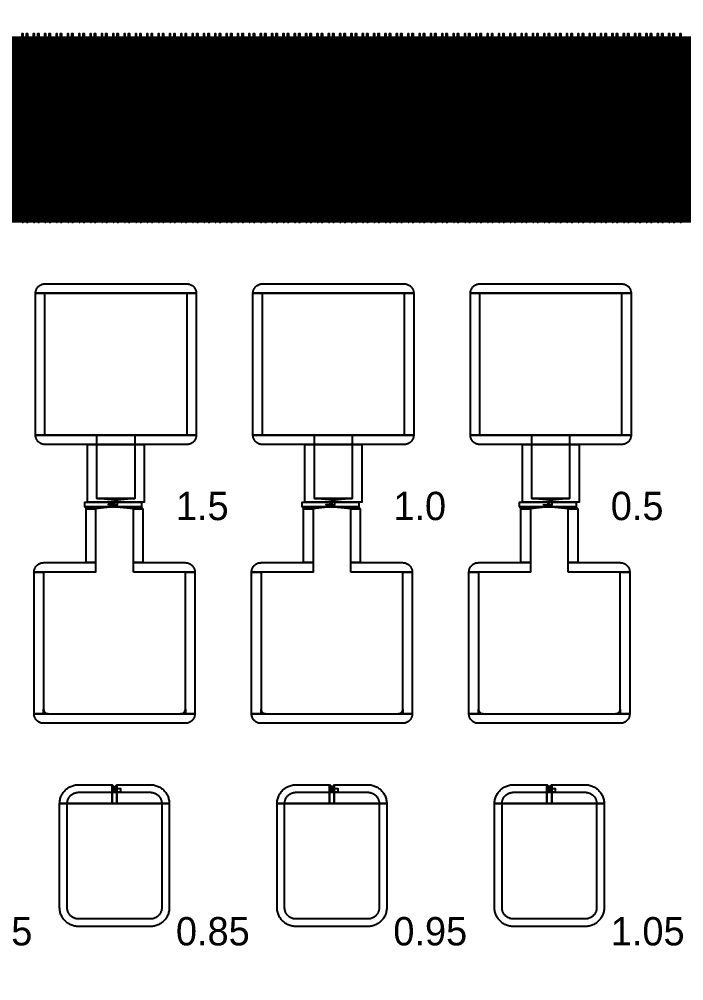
# Model space of a CAD drawing. Extents: x -50000 to 50000, y -50000 to 50000.
# Drawn here: x -40972 to -39566, y 17985 to 20020 of the extents above; entities that cross this region are included whole.
import ezdxf

# ---------------------------------------------------------------- set-up
doc = ezdxf.new("R2010")
doc.units = 0
for name, color, linetype in [('BASEMETAL', 3, 'CONTINUOUS'), ('FRAME', 14, 'CONTINUOUS'), ('MARKERS', 8, 'CONTINUOUS'), ('SECONDLAYER', 7, 'CONTINUOUS')]:
    doc.layers.add(name, color=color, linetype=linetype)

# ---------------------------------------------------------------- blocks, each defined once
blk = doc.blocks.new('CHIP_JARRAY')
at = {"layer": 'BASEMETAL'}
for points in [[(500, 5478), (500, 5482.3), (6500, 5482.3), (6500, 5478)], [(500, 5475), (500, 5477), (6500, 5477), (6500, 5475)], [(500, 5472), (500, 5474.4), (6500, 5474.4), (6500, 5472)], [(500, 5469), (500, 5471), (6500, 5471), (6500, 5469)], [(500, 5464), (500, 5468.3), (6500, 5468.3), (6500, 5464)], [(500, 5461), (500, 5463), (6500, 5463), (6500, 5461)], [(500, 5458), (500, 5460.4), (6500, 5460.4), (6500, 5458)], [(500, 5455), (500, 5457), (6500, 5457), (6500, 5455)], [(500, 5450), (500, 5454.3), (6500, 5454.3), (6500, 5450)], [(500, 5447), (500, 5449), (6500, 5449), (6500, 5447)], [(500, 5444), (500, 5446.4), (6500, 5446.4), (6500, 5444)], [(500, 5441), (500, 5443), (6500, 5443), (6500, 5441)], [(500, 5436), (500, 5440.3), (6500, 5440.3), (6500, 5436)], [(500, 5433), (500, 5435), (6500, 5435), (6500, 5433)], [(500, 5430), (500, 5432.4), (6500, 5432.4), (6500, 5430)], [(500, 5427), (500, 5429), (6500, 5429), (6500, 5427)], [(500, 5422), (500, 5426.3), (6500, 5426.3), (6500, 5422)], [(500, 5419), (500, 5421), (6500, 5421), (6500, 5419)], [(500, 5416), (500, 5418.4), (6500, 5418.4), (6500, 5416)], [(500, 5413), (500, 5415), (6500, 5415), (6500, 5413)], [(500, 5408), (500, 5412.3), (6500, 5412.3), (6500, 5408)], [(500, 5405), (500, 5407), (6500, 5407), (6500, 5405)], [(500, 5402), (500, 5404.4), (6500, 5404.4), (6500, 5402)], [(500, 5399), (500, 5401), (6500, 5401), (6500, 5399)], [(500, 5394), (500, 5398.3), (6500, 5398.3), (6500, 5394)], [(500, 5391), (500, 5393), (6500, 5393), (6500, 5391)], [(500, 5388), (500, 5390.4), (6500, 5390.4), (6500, 5388)], [(500, 5385), (500, 5387), (6500, 5387), (6500, 5385)], [(500, 5380), (500, 5384.3), (6500, 5384.3), (6500, 5380)], [(500, 5377), (500, 5379), (6500, 5379), (6500, 5377)], [(500, 5374), (500, 5376.4), (6500, 5376.4), (6500, 5374)], [(500, 5371), (500, 5373), (6500, 5373), (6500, 5371)], [(500, 5366), (500, 5370.3), (6500, 5370.3), (6500, 5366)], [(500, 5363), (500, 5365), (6500, 5365), (6500, 5363)], [(500, 5360), (500, 5362.4), (6500, 5362.4), (6500, 5360)], [(500, 5357), (500, 5359), (6500, 5359), (6500, 5357)], [(500, 5352), (500, 5356.3), (6500, 5356.3), (6500, 5352)], [(500, 5349), (500, 5351), (6500, 5351), (6500, 5349)], [(500, 5346), (500, 5348.4), (6500, 5348.4), (6500, 5346)], [(500, 5343), (500, 5345), (6500, 5345), (6500, 5343)], [(500, 5338), (500, 5342.3), (6500, 5342.3), (6500, 5338)], [(500, 5335), (500, 5337), (6500, 5337), (6500, 5335)], [(500, 5332), (500, 5334.4), (6500, 5334.4), (6500, 5332)], [(500, 5329), (500, 5331), (6500, 5331), (6500, 5329)], [(500, 5324), (500, 5328.3), (6500, 5328.3), (6500, 5324)], [(500, 5321), (500, 5323), (6500, 5323), (6500, 5321)], [(500, 5318), (500, 5320.4), (6500, 5320.4), (6500, 5318)], [(500, 5315), (500, 5317), (6500, 5317), (6500, 5315)], [(500, 5310), (500, 5314.3), (6500, 5314.3), (6500, 5310)], [(500, 5307), (500, 5309), (6500, 5309), (6500, 5307)], [(500, 5304), (500, 5306.4), (6500, 5306.4), (6500, 5304)], [(500, 5301), (500, 5303), (6500, 5303), (6500, 5301)], [(500, 5296), (500, 5300.3), (6500, 5300.3), (6500, 5296)], [(500, 5293), (500, 5295), (6500, 5295), (6500, 5293)], [(500, 5290), (500, 5292.4), (6500, 5292.4), (6500, 5290)], [(500, 5287), (500, 5289), (6500, 5289), (6500, 5287)], [(500, 5282), (500, 5286.3), (6500, 5286.3), (6500, 5282)], [(500, 5279), (500, 5281), (6500, 5281), (6500, 5279)], [(500, 5276), (500, 5278.4), (6500, 5278.4), (6500, 5276)], [(500, 5273), (500, 5275), (6500, 5275), (6500, 5273)], [(500, 5268), (500, 5272.3), (6500, 5272.3), (6500, 5268)], [(500, 5265), (500, 5267), (6500, 5267), (6500, 5265)], [(500, 5262), (500, 5264.4), (6500, 5264.4), (6500, 5262)], [(500, 5259), (500, 5261), (6500, 5261), (6500, 5259)], [(500, 5254), (500, 5258.3), (6500, 5258.3), (6500, 5254)], [(500, 5251), (500, 5253), (6500, 5253), (6500, 5251)], [(500, 5248), (500, 5250.4), (6500, 5250.4), (6500, 5248)], [(500, 5245), (500, 5247), (6500, 5247), (6500, 5245)], [(500, 5240), (500, 5244.3), (6500, 5244.3), (6500, 5240)], [(500, 5237), (500, 5239), (6500, 5239), (6500, 5237)], [(500, 5234), (500, 5236.4), (6500, 5236.4), (6500, 5234)], [(500, 5231), (500, 5233), (6500, 5233), (6500, 5231)], [(500, 5226), (500, 5230.3), (6500, 5230.3), (6500, 5226)], [(500, 5223), (500, 5225), (6500, 5225), (6500, 5223)], [(500, 5220), (500, 5222.4), (6500, 5222.4), (6500, 5220)], [(500, 5217), (500, 5219), (6500, 5219), (6500, 5217)], [(500, 5212), (500, 5216.3), (6500, 5216.3), (6500, 5212)], [(500, 5209), (500, 5211), (6500, 5211), (6500, 5209)], [(500, 5206), (500, 5208.4), (6500, 5208.4), (6500, 5206)], [(500, 5203), (500, 5205), (6500, 5205), (6500, 5203)], [(500, 5198), (500, 5202.3), (6500, 5202.3), (6500, 5198)], [(500, 5195), (500, 5197), (6500, 5197), (6500, 5195)], [(500, 5192), (500, 5194.4), (6500, 5194.4), (6500, 5192)], [(500, 5189), (500, 5191), (6500, 5191), (6500, 5189)], [(500, 5184), (500, 5188.3), (6500, 5188.3), (6500, 5184)], [(500, 5181), (500, 5183), (6500, 5183), (6500, 5181)], [(500, 5178), (500, 5180.4), (6500, 5180.4), (6500, 5178)], [(500, 5175), (500, 5177), (6500, 5177), (6500, 5175)], [(500, 5170), (500, 5174.3), (6500, 5174.3), (6500, 5170)], [(500, 5167), (500, 5169), (6500, 5169), (6500, 5167)], [(500, 5164), (500, 5166.4), (6500, 5166.4), (6500, 5164)], [(500, 5161), (500, 5163), (6500, 5163), (6500, 5161)], [(500, 5156), (500, 5160.3), (6500, 5160.3), (6500, 5156)], [(500, 5153), (500, 5155), (6500, 5155), (6500, 5153)], [(500, 5150), (500, 5152.4), (6500, 5152.4), (6500, 5150)], [(500, 5147), (500, 5149), (6500, 5149), (6500, 5147)], [(500, 5142), (500, 5146.3), (6500, 5146.3), (6500, 5142)], [(500, 5139), (500, 5141), (6500, 5141), (6500, 5139)], [(500, 5136), (500, 5138.4), (6500, 5138.4), (6500, 5136)], [(500, 5133), (500, 5135), (6500, 5135), (6500, 5133)], [(500, 5128), (500, 5132.3), (6500, 5132.3), (6500, 5128)], [(500, 5125), (500, 5127), (6500, 5127), (6500, 5125)], [(500, 5122), (500, 5124.4), (6500, 5124.4), (6500, 5122)], [(500, 5119), (500, 5121), (6500, 5121), (6500, 5119)], [(500, 5114), (500, 5118.3), (6500, 5118.3), (6500, 5114)], [(500, 5111), (500, 5113), (6500, 5113), (6500, 5111)], [(500, 5108), (500, 5110.4), (6500, 5110.4), (6500, 5108)], [(500, 5105), (500, 5107), (6500, 5107), (6500, 5105)], [(500, 5100), (500, 5104.3), (6500, 5104.3), (6500, 5100)], [(500, 5097), (500, 5099), (6500, 5099), (6500, 5097)], [(500, 5094), (500, 5096.4), (6500, 5096.4), (6500, 5094)], [(500, 5091), (500, 5093), (6500, 5093), (6500, 5091)], [(2163, 4940), (2163.027, 4941.047), (2163.11, 4942.091), (2163.246, 4943.129), (2163.437, 4944.158), (2163.681, 4945.176), (2163.979, 4946.18), (2164.328, 4947.167), (2164.729, 4948.135), (2165.18, 4949.08), (2165.679, 4950), (2166.227, 4950.893), (2166.82, 4951.756), (2167.457, 4952.586), (2168.137, 4953.383), (2168.858, 4954.142), (2169.617, 4954.863), (2170.414, 4955.543), (2171.244, 4956.18), (2172.107, 4956.773), (2173, 4957.321), (2173.92, 4957.82), (2174.865, 4958.271), (2175.833, 4958.672), (2176.82, 4959.021), (2177.824, 4959.319), (2178.842, 4959.563), (2179.871, 4959.754), (2180.909, 4959.89), (2181.953, 4959.973), (2183, 4960), (2483, 4960), (2484.047, 4959.973), (2485.091, 4959.89), (2486.129, 4959.754), (2487.158, 4959.563), (2488.176, 4959.319), (2489.18, 4959.021), (2490.167, 4958.672), (2491.135, 4958.271), (2492.08, 4957.82), (2493, 4957.321), (2493.893, 4956.773), (2494.756, 4956.18), (2495.586, 4955.543), (2496.383, 4954.863), (2497.142, 4954.142), (2497.863, 4953.383), (2498.543, 4952.586), (2499.18, 4951.756), (2499.773, 4950.893), (2500.321, 4950), (2500.82, 4949.08), (2501.271, 4948.135), (2501.672, 4947.167), (2502.021, 4946.18), (2502.319, 4945.176), (2502.563, 4944.158), (2502.754, 4943.129), (2502.89, 4942.091), (2502.973, 4941.047), (2503, 4940)], [(2623, 4940), (2623.027, 4941.047), (2623.11, 4942.091), (2623.246, 4943.129), (2623.437, 4944.158), (2623.681, 4945.176), (2623.979, 4946.18), (2624.328, 4947.167), (2624.729, 4948.135), (2625.18, 4949.08), (2625.679, 4950), (2626.227, 4950.893), (2626.82, 4951.756), (2627.457, 4952.586), (2628.137, 4953.383), (2628.858, 4954.142), (2629.617, 4954.863), (2630.414, 4955.543), (2631.244, 4956.18), (2632.107, 4956.773), (2633, 4957.321), (2633.92, 4957.82), (2634.865, 4958.271), (2635.833, 4958.672), (2636.82, 4959.021), (2637.824, 4959.319), (2638.842, 4959.563), (2639.871, 4959.754), (2640.909, 4959.89), (2641.953, 4959.973), (2643, 4960), (2943, 4960), (2944.047, 4959.973), (2945.091, 4959.89), (2946.129, 4959.754), (2947.158, 4959.563), (2948.176, 4959.319), (2949.18, 4959.021), (2950.167, 4958.672), (2951.135, 4958.271), (2952.08, 4957.82), (2953, 4957.321), (2953.893, 4956.773), (2954.756, 4956.18), (2955.586, 4955.543), (2956.383, 4954.863), (2957.142, 4954.142), (2957.863, 4953.383), (2958.543, 4952.586), (2959.18, 4951.756), (2959.773, 4950.893), (2960.321, 4950), (2960.82, 4949.08), (2961.271, 4948.135), (2961.672, 4947.167), (2962.021, 4946.18), (2962.319, 4945.176), (2962.563, 4944.158), (2962.754, 4943.129), (2962.89, 4942.091), (2962.973, 4941.047), (2963, 4940)], [(3083, 4940), (3083.027, 4941.047), (3083.11, 4942.091), (3083.246, 4943.129), (3083.437, 4944.158), (3083.681, 4945.176), (3083.979, 4946.18), (3084.328, 4947.167), (3084.729, 4948.135), (3085.18, 4949.08), (3085.679, 4950), (3086.227, 4950.893), (3086.82, 4951.756), (3087.457, 4952.586), (3088.137, 4953.383), (3088.858, 4954.142), (3089.617, 4954.863), (3090.414, 4955.543), (3091.244, 4956.18), (3092.107, 4956.773), (3093, 4957.321), (3093.92, 4957.82), (3094.865, 4958.271), (3095.833, 4958.672), (3096.82, 4959.021), (3097.824, 4959.319), (3098.842, 4959.563), (3099.871, 4959.754), (3100.909, 4959.89), (3101.953, 4959.973), (3103, 4960), (3403, 4960), (3404.047, 4959.973), (3405.091, 4959.89), (3406.129, 4959.754), (3407.158, 4959.563), (3408.176, 4959.319), (3409.18, 4959.021), (3410.167, 4958.672), (3411.135, 4958.271), (3412.08, 4957.82), (3413, 4957.321), (3413.893, 4956.773), (3414.756, 4956.18), (3415.586, 4955.543), (3416.383, 4954.863), (3417.142, 4954.142), (3417.863, 4953.383), (3418.543, 4952.586), (3419.18, 4951.756), (3419.773, 4950.893), (3420.321, 4950), (3420.82, 4949.08), (3421.271, 4948.135), (3421.672, 4947.167), (3422.021, 4946.18), (3422.319, 4945.176), (3422.563, 4944.158), (3422.754, 4943.129), (3422.89, 4942.091), (3422.973, 4941.047), (3423, 4940)], [(2163, 4640), (2163, 4940), (2503, 4940), (2503, 4640)], [(2623, 4640), (2623, 4940), (2963, 4940), (2963, 4640)], [(3083, 4640), (3083, 4940), (3423, 4940), (3423, 4640)], [(2183, 4620), (2181.953, 4620.027), (2180.909, 4620.11), (2179.871, 4620.246), (2178.842, 4620.437), (2177.824, 4620.681), (2176.82, 4620.979), (2175.833, 4621.328), (2174.865, 4621.729), (2173.92, 4622.18), (2173, 4622.679), (2172.107, 4623.227), (2171.244, 4623.82), (2170.414, 4624.457), (2169.617, 4625.137), (2168.858, 4625.858), (2168.137, 4626.617), (2167.457, 4627.414), (2166.82, 4628.244), (2166.227, 4629.107), (2165.679, 4630), (2165.18, 4630.92), (2164.729, 4631.865), (2164.328, 4632.833), (2163.979, 4633.82), (2163.681, 4634.824), (2163.437, 4635.842), (2163.246, 4636.871), (2163.11, 4637.909), (2163.027, 4638.953), (2163, 4640), (2503, 4640), (2502.973, 4638.953), (2502.89, 4637.909), (2502.754, 4636.871), (2502.563, 4635.842), (2502.319, 4634.824), (2502.021, 4633.82), (2501.672, 4632.833), (2501.271, 4631.865), (2500.82, 4630.92), (2500.321, 4630), (2499.773, 4629.107), (2499.18, 4628.244), (2498.543, 4627.414), (2497.863, 4626.617), (2497.142, 4625.858), (2496.383, 4625.137), (2495.586, 4624.457), (2494.756, 4623.82), (2493.893, 4623.227), (2493, 4622.679), (2492.08, 4622.18), (2491.135, 4621.729), (2490.167, 4621.328), (2489.18, 4620.979), (2488.176, 4620.681), (2487.158, 4620.437), (2486.129, 4620.246), (2485.091, 4620.11), (2484.047, 4620.027), (2483, 4620)], [(2643, 4620), (2641.953, 4620.027), (2640.909, 4620.11), (2639.871, 4620.246), (2638.842, 4620.437), (2637.824, 4620.681), (2636.82, 4620.979), (2635.833, 4621.328), (2634.865, 4621.729), (2633.92, 4622.18), (2633, 4622.679), (2632.107, 4623.227), (2631.244, 4623.82), (2630.414, 4624.457), (2629.617, 4625.137), (2628.858, 4625.858), (2628.137, 4626.617), (2627.457, 4627.414), (2626.82, 4628.244), (2626.227, 4629.107), (2625.679, 4630), (2625.18, 4630.92), (2624.729, 4631.865), (2624.328, 4632.833), (2623.979, 4633.82), (2623.681, 4634.824), (2623.437, 4635.842), (2623.246, 4636.871), (2623.11, 4637.909), (2623.027, 4638.953), (2623, 4640), (2963, 4640), (2962.973, 4638.953), (2962.89, 4637.909), (2962.754, 4636.871), (2962.563, 4635.842), (2962.319, 4634.824), (2962.021, 4633.82), (2961.672, 4632.833), (2961.271, 4631.865), (2960.82, 4630.92), (2960.321, 4630), (2959.773, 4629.107), (2959.18, 4628.244), (2958.543, 4627.414), (2957.863, 4626.617), (2957.142, 4625.858), (2956.383, 4625.137), (2955.586, 4624.457), (2954.756, 4623.82), (2953.893, 4623.227), (2953, 4622.679), (2952.08, 4622.18), (2951.135, 4621.729), (2950.167, 4621.328), (2949.18, 4620.979), (2948.176, 4620.681), (2947.158, 4620.437), (2946.129, 4620.246), (2945.091, 4620.11), (2944.047, 4620.027), (2943, 4620)], [(3103, 4620), (3101.953, 4620.027), (3100.909, 4620.11), (3099.871, 4620.246), (3098.842, 4620.437), (3097.824, 4620.681), (3096.82, 4620.979), (3095.833, 4621.328), (3094.865, 4621.729), (3093.92, 4622.18), (3093, 4622.679), (3092.107, 4623.227), (3091.244, 4623.82), (3090.414, 4624.457), (3089.617, 4625.137), (3088.858, 4625.858), (3088.137, 4626.617), (3087.457, 4627.414), (3086.82, 4628.244), (3086.227, 4629.107), (3085.679, 4630), (3085.18, 4630.92), (3084.729, 4631.865), (3084.328, 4632.833), (3083.979, 4633.82), (3083.681, 4634.824), (3083.437, 4635.842), (3083.246, 4636.871), (3083.11, 4637.909), (3083.027, 4638.953), (3083, 4640), (3423, 4640), (3422.973, 4638.953), (3422.89, 4637.909), (3422.754, 4636.871), (3422.563, 4635.842), (3422.319, 4634.824), (3422.021, 4633.82), (3421.672, 4632.833), (3421.271, 4631.865), (3420.82, 4630.92), (3420.321, 4630), (3419.773, 4629.107), (3419.18, 4628.244), (3418.543, 4627.414), (3417.863, 4626.617), (3417.142, 4625.858), (3416.383, 4625.137), (3415.586, 4624.457), (3414.756, 4623.82), (3413.893, 4623.227), (3413, 4622.679), (3412.08, 4622.18), (3411.135, 4621.729), (3410.167, 4621.328), (3409.18, 4620.979), (3408.176, 4620.681), (3407.158, 4620.437), (3406.129, 4620.246), (3405.091, 4620.11), (3404.047, 4620.027), (3403, 4620)], [(2273, 4498), (2273, 4620), (2393, 4620), (2393, 4498)], [(2733, 4498), (2733, 4620), (2853, 4620), (2853, 4498)], [(3193, 4498), (3193, 4620), (3313, 4620), (3313, 4498)], [(2267, 4488), (2267, 4498), (2326.25, 4498), (2326.25, 4488)], [(2327.75, 4488), (2327.75, 4498), (2387, 4498), (2387, 4488)], [(2727, 4488), (2727, 4498), (2786.5, 4498), (2786.5, 4488)], [(2787.5, 4488), (2787.5, 4498), (2847, 4498), (2847, 4488)], [(3187, 4488), (3187, 4498), (3246.75, 4498), (3246.75, 4488)], [(3247.25, 4488), (3247.25, 4498), (3307, 4498), (3307, 4488)], [(2270, 4484), (2267, 4488), (2326.25, 4488), (2290, 4484)], [(2270, 4370), (2270, 4484), (2290, 4484), (2290, 4370)], [(2370, 4484), (2327.75, 4488), (2387, 4488), (2390, 4484)], [(2370, 4370), (2370, 4484), (2390, 4484), (2390, 4370)], [(2730, 4484), (2727, 4488), (2786.5, 4488), (2750, 4484)], [(2730, 4370), (2730, 4484), (2750, 4484), (2750, 4370)], [(2830, 4484), (2787.5, 4488), (2847, 4488), (2850, 4484)], [(2830, 4370), (2830, 4484), (2850, 4484), (2850, 4370)], [(3190, 4484), (3187, 4488), (3246.75, 4488), (3210, 4484)], [(3190, 4370), (3190, 4484), (3210, 4484), (3210, 4370)], [(3290, 4484), (3247.25, 4488), (3307, 4488), (3310, 4484)], [(3290, 4370), (3290, 4484), (3310, 4484), (3310, 4370)], [(2160, 4350), (2160.027, 4351.047), (2160.11, 4352.091), (2160.246, 4353.129), (2160.437, 4354.158), (2160.681, 4355.176), (2160.979, 4356.18), (2161.328, 4357.167), (2161.729, 4358.135), (2162.18, 4359.08), (2162.679, 4360), (2163.227, 4360.893), (2163.82, 4361.756), (2164.457, 4362.586), (2165.137, 4363.383), (2165.858, 4364.142), (2166.617, 4364.863), (2167.414, 4365.543), (2168.244, 4366.18), (2169.107, 4366.773), (2170, 4367.321), (2170.92, 4367.82), (2171.865, 4368.271), (2172.833, 4368.672), (2173.82, 4369.021), (2174.824, 4369.319), (2175.842, 4369.563), (2176.871, 4369.754), (2177.909, 4369.89), (2178.953, 4369.973), (2180, 4370), (2290, 4370), (2290, 4350)], [(2370, 4350), (2370, 4370), (2480, 4370), (2481.047, 4369.973), (2482.091, 4369.89), (2483.129, 4369.754), (2484.158, 4369.563), (2485.176, 4369.319), (2486.18, 4369.021), (2487.167, 4368.672), (2488.135, 4368.271), (2489.08, 4367.82), (2490, 4367.321), (2490.893, 4366.773), (2491.756, 4366.18), (2492.586, 4365.543), (2493.383, 4364.863), (2494.142, 4364.142), (2494.863, 4363.383), (2495.543, 4362.586), (2496.18, 4361.756), (2496.773, 4360.893), (2497.321, 4360), (2497.82, 4359.08), (2498.271, 4358.135), (2498.672, 4357.167), (2499.021, 4356.18), (2499.319, 4355.176), (2499.563, 4354.158), (2499.754, 4353.129), (2499.89, 4352.091), (2499.973, 4351.047), (2500, 4350)], [(2620, 4350), (2620.027, 4351.047), (2620.11, 4352.091), (2620.246, 4353.129), (2620.437, 4354.158), (2620.681, 4355.176), (2620.979, 4356.18), (2621.328, 4357.167), (2621.729, 4358.135), (2622.18, 4359.08), (2622.679, 4360), (2623.227, 4360.893), (2623.82, 4361.756), (2624.457, 4362.586), (2625.137, 4363.383), (2625.858, 4364.142), (2626.617, 4364.863), (2627.414, 4365.543), (2628.244, 4366.18), (2629.107, 4366.773), (2630, 4367.321), (2630.92, 4367.82), (2631.865, 4368.271), (2632.833, 4368.672), (2633.82, 4369.021), (2634.824, 4369.319), (2635.842, 4369.563), (2636.871, 4369.754), (2637.909, 4369.89), (2638.953, 4369.973), (2640, 4370), (2750, 4370), (2750, 4350)], [(2830, 4350), (2830, 4370), (2940, 4370), (2941.047, 4369.973), (2942.091, 4369.89), (2943.129, 4369.754), (2944.158, 4369.563), (2945.176, 4369.319), (2946.18, 4369.021), (2947.167, 4368.672), (2948.135, 4368.271), (2949.08, 4367.82), (2950, 4367.321), (2950.893, 4366.773), (2951.756, 4366.18), (2952.586, 4365.543), (2953.383, 4364.863), (2954.142, 4364.142), (2954.863, 4363.383), (2955.543, 4362.586), (2956.18, 4361.756), (2956.773, 4360.893), (2957.321, 4360), (2957.82, 4359.08), (2958.271, 4358.135), (2958.672, 4357.167), (2959.021, 4356.18), (2959.319, 4355.176), (2959.563, 4354.158), (2959.754, 4353.129), (2959.89, 4352.091), (2959.973, 4351.047), (2960, 4350)], [(3080, 4350), (3080.027, 4351.047), (3080.11, 4352.091), (3080.246, 4353.129), (3080.437, 4354.158), (3080.681, 4355.176), (3080.979, 4356.18), (3081.328, 4357.167), (3081.729, 4358.135), (3082.18, 4359.08), (3082.679, 4360), (3083.227, 4360.893), (3083.82, 4361.756), (3084.457, 4362.586), (3085.137, 4363.383), (3085.858, 4364.142), (3086.617, 4364.863), (3087.414, 4365.543), (3088.244, 4366.18), (3089.107, 4366.773), (3090, 4367.321), (3090.92, 4367.82), (3091.865, 4368.271), (3092.833, 4368.672), (3093.82, 4369.021), (3094.824, 4369.319), (3095.842, 4369.563), (3096.871, 4369.754), (3097.909, 4369.89), (3098.953, 4369.973), (3100, 4370), (3210, 4370), (3210, 4350)], [(3290, 4350), (3290, 4370), (3400, 4370), (3401.047, 4369.973), (3402.091, 4369.89), (3403.129, 4369.754), (3404.158, 4369.563), (3405.176, 4369.319), (3406.18, 4369.021), (3407.167, 4368.672), (3408.135, 4368.271), (3409.08, 4367.82), (3410, 4367.321), (3410.893, 4366.773), (3411.756, 4366.18), (3412.586, 4365.543), (3413.383, 4364.863), (3414.142, 4364.142), (3414.863, 4363.383), (3415.543, 4362.586), (3416.18, 4361.756), (3416.773, 4360.893), (3417.321, 4360), (3417.82, 4359.08), (3418.271, 4358.135), (3418.672, 4357.167), (3419.021, 4356.18), (3419.319, 4355.176), (3419.563, 4354.158), (3419.754, 4353.129), (3419.89, 4352.091), (3419.973, 4351.047), (3420, 4350)], [(2160, 4050), (2160, 4350), (2180, 4350), (2180, 4050)], [(2480, 4050), (2480, 4350), (2500, 4350), (2500, 4050)], [(2620, 4050), (2620, 4350), (2640, 4350), (2640, 4050)], [(2940, 4050), (2940, 4350), (2960, 4350), (2960, 4050)], [(3080, 4050), (3080, 4350), (3100, 4350), (3100, 4050)], [(3400, 4050), (3400, 4350), (3420, 4350), (3420, 4050)], [(2180, 4030), (2178.953, 4030.027), (2177.909, 4030.11), (2176.871, 4030.246), (2175.842, 4030.437), (2174.824, 4030.681), (2173.82, 4030.979), (2172.833, 4031.328), (2171.865, 4031.729), (2170.92, 4032.18), (2170, 4032.679), (2169.107, 4033.227), (2168.244, 4033.82), (2167.414, 4034.457), (2166.617, 4035.137), (2165.858, 4035.858), (2165.137, 4036.617), (2164.457, 4037.414), (2163.82, 4038.244), (2163.227, 4039.107), (2162.679, 4040), (2162.18, 4040.92), (2161.729, 4041.865), (2161.328, 4042.833), (2160.979, 4043.82), (2160.681, 4044.824), (2160.437, 4045.842), (2160.246, 4046.871), (2160.11, 4047.909), (2160.027, 4048.953), (2160, 4050), (2500, 4050), (2499.973, 4048.953), (2499.89, 4047.909), (2499.754, 4046.871), (2499.563, 4045.842), (2499.319, 4044.824), (2499.021, 4043.82), (2498.672, 4042.833), (2498.271, 4041.865), (2497.82, 4040.92), (2497.321, 4040), (2496.773, 4039.107), (2496.18, 4038.244), (2495.543, 4037.414), (2494.863, 4036.617), (2494.142, 4035.858), (2493.383, 4035.137), (2492.586, 4034.457), (2491.756, 4033.82), (2490.893, 4033.227), (2490, 4032.679), (2489.08, 4032.18), (2488.135, 4031.729), (2487.167, 4031.328), (2486.18, 4030.979), (2485.176, 4030.681), (2484.158, 4030.437), (2483.129, 4030.246), (2482.091, 4030.11), (2481.047, 4030.027), (2480, 4030)], [(2180, 4050), (2180, 4060), (2180.055, 4058.955), (2180.219, 4057.921), (2180.489, 4056.91), (2180.865, 4055.933), (2181.34, 4055), (2181.91, 4054.122), (2182.569, 4053.309), (2183.309, 4052.569), (2184.122, 4051.91), (2185, 4051.34), (2185.933, 4050.865), (2186.91, 4050.489), (2187.921, 4050.219), (2188.955, 4050.055), (2190, 4050)], [(2470, 4050), (2471.045, 4050.055), (2472.079, 4050.219), (2473.09, 4050.489), (2474.067, 4050.865), (2475, 4051.34), (2475.878, 4051.91), (2476.691, 4052.569), (2477.431, 4053.309), (2478.09, 4054.122), (2478.66, 4055), (2479.135, 4055.933), (2479.511, 4056.91), (2479.781, 4057.921), (2479.945, 4058.955), (2480, 4060), (2480, 4050)], [(2640, 4030), (2638.953, 4030.027), (2637.909, 4030.11), (2636.871, 4030.246), (2635.842, 4030.437), (2634.824, 4030.681), (2633.82, 4030.979), (2632.833, 4031.328), (2631.865, 4031.729), (2630.92, 4032.18), (2630, 4032.679), (2629.107, 4033.227), (2628.244, 4033.82), (2627.414, 4034.457), (2626.617, 4035.137), (2625.858, 4035.858), (2625.137, 4036.617), (2624.457, 4037.414), (2623.82, 4038.244), (2623.227, 4039.107), (2622.679, 4040), (2622.18, 4040.92), (2621.729, 4041.865), (2621.328, 4042.833), (2620.979, 4043.82), (2620.681, 4044.824), (2620.437, 4045.842), (2620.246, 4046.871), (2620.11, 4047.909), (2620.027, 4048.953), (2620, 4050), (2960, 4050), (2959.973, 4048.953), (2959.89, 4047.909), (2959.754, 4046.871), (2959.563, 4045.842), (2959.319, 4044.824), (2959.021, 4043.82), (2958.672, 4042.833), (2958.271, 4041.865), (2957.82, 4040.92), (2957.321, 4040), (2956.773, 4039.107), (2956.18, 4038.244), (2955.543, 4037.414), (2954.863, 4036.617), (2954.142, 4035.858), (2953.383, 4035.137), (2952.586, 4034.457), (2951.756, 4033.82), (2950.893, 4033.227), (2950, 4032.679), (2949.08, 4032.18), (2948.135, 4031.729), (2947.167, 4031.328), (2946.18, 4030.979), (2945.176, 4030.681), (2944.158, 4030.437), (2943.129, 4030.246), (2942.091, 4030.11), (2941.047, 4030.027), (2940, 4030)], [(2640, 4050), (2640, 4060), (2640.055, 4058.955), (2640.219, 4057.921), (2640.489, 4056.91), (2640.865, 4055.933), (2641.34, 4055), (2641.91, 4054.122), (2642.569, 4053.309), (2643.309, 4052.569), (2644.122, 4051.91), (2645, 4051.34), (2645.933, 4050.865), (2646.91, 4050.489), (2647.921, 4050.219), (2648.955, 4050.055), (2650, 4050)], [(2930, 4050), (2931.045, 4050.055), (2932.079, 4050.219), (2933.09, 4050.489), (2934.067, 4050.865), (2935, 4051.34), (2935.878, 4051.91), (2936.691, 4052.569), (2937.431, 4053.309), (2938.09, 4054.122), (2938.66, 4055), (2939.135, 4055.933), (2939.511, 4056.91), (2939.781, 4057.921), (2939.945, 4058.955), (2940, 4060), (2940, 4050)], [(3100, 4030), (3098.953, 4030.027), (3097.909, 4030.11), (3096.871, 4030.246), (3095.842, 4030.437), (3094.824, 4030.681), (3093.82, 4030.979), (3092.833, 4031.328), (3091.865, 4031.729), (3090.92, 4032.18), (3090, 4032.679), (3089.107, 4033.227), (3088.244, 4033.82), (3087.414, 4034.457), (3086.617, 4035.137), (3085.858, 4035.858), (3085.137, 4036.617), (3084.457, 4037.414), (3083.82, 4038.244), (3083.227, 4039.107), (3082.679, 4040), (3082.18, 4040.92), (3081.729, 4041.865), (3081.328, 4042.833), (3080.979, 4043.82), (3080.681, 4044.824), (3080.437, 4045.842), (3080.246, 4046.871), (3080.11, 4047.909), (3080.027, 4048.953), (3080, 4050), (3420, 4050), (3419.973, 4048.953), (3419.89, 4047.909), (3419.754, 4046.871), (3419.563, 4045.842), (3419.319, 4044.824), (3419.021, 4043.82), (3418.672, 4042.833), (3418.271, 4041.865), (3417.82, 4040.92), (3417.321, 4040), (3416.773, 4039.107), (3416.18, 4038.244), (3415.543, 4037.414), (3414.863, 4036.617), (3414.142, 4035.858), (3413.383, 4035.137), (3412.586, 4034.457), (3411.756, 4033.82), (3410.893, 4033.227), (3410, 4032.679), (3409.08, 4032.18), (3408.135, 4031.729), (3407.167, 4031.328), (3406.18, 4030.979), (3405.176, 4030.681), (3404.158, 4030.437), (3403.129, 4030.246), (3402.091, 4030.11), (3401.047, 4030.027), (3400, 4030)], [(3100, 4050), (3100, 4060), (3100.055, 4058.955), (3100.219, 4057.921), (3100.489, 4056.91), (3100.865, 4055.933), (3101.34, 4055), (3101.91, 4054.122), (3102.569, 4053.309), (3103.309, 4052.569), (3104.122, 4051.91), (3105, 4051.34), (3105.933, 4050.865), (3106.91, 4050.489), (3107.921, 4050.219), (3108.955, 4050.055), (3110, 4050)], [(3390, 4050), (3391.045, 4050.055), (3392.079, 4050.219), (3393.09, 4050.489), (3394.067, 4050.865), (3395, 4051.34), (3395.878, 4051.91), (3396.691, 4052.569), (3397.431, 4053.309), (3398.09, 4054.122), (3398.66, 4055), (3399.135, 4055.933), (3399.511, 4056.91), (3399.781, 4057.921), (3399.945, 4058.955), (3400, 4060), (3400, 4050)], [(2214, 3860), (2214.055, 3862.093), (2214.219, 3864.181), (2214.492, 3866.257), (2214.874, 3868.316), (2215.363, 3870.353), (2215.958, 3872.361), (2216.657, 3874.335), (2217.458, 3876.269), (2218.36, 3878.16), (2219.359, 3880), (2220.453, 3881.786), (2221.639, 3883.511), (2222.914, 3885.173), (2224.274, 3886.765), (2225.716, 3888.284), (2227.235, 3889.726), (2228.827, 3891.086), (2230.489, 3892.361), (2232.214, 3893.547), (2234, 3894.641), (2235.84, 3895.64), (2237.731, 3896.542), (2239.665, 3897.343), (2241.639, 3898.042), (2243.647, 3898.637), (2245.684, 3899.126), (2247.743, 3899.508), (2249.819, 3899.781), (2251.907, 3899.945), (2254, 3900), (2325, 3900), (2325, 3860)], [(2325, 3895.5), (2325, 3899.5), (2329.575, 3895.5)], [(2325, 3888.5), (2325, 3895.5), (2329.575, 3895.5), (2329.575, 3888.5)], [(2325, 3860), (2325, 3888.5), (2335, 3888.5), (2335, 3860)], [(2330.425, 3895.5), (2335, 3899.5), (2335, 3895.5)], [(2330.425, 3888.5), (2330.425, 3895.5), (2335, 3895.5), (2335, 3888.5)], [(2335, 3860), (2335, 3900), (2406, 3900), (2408.093, 3899.945), (2410.181, 3899.781), (2412.257, 3899.508), (2414.316, 3899.126), (2416.353, 3898.637), (2418.361, 3898.042), (2420.335, 3897.343), (2422.269, 3896.542), (2424.16, 3895.64), (2426, 3894.641), (2427.786, 3893.547), (2429.511, 3892.361), (2431.173, 3891.086), (2432.765, 3889.726), (2434.284, 3888.284), (2435.726, 3886.765), (2437.086, 3885.173), (2438.361, 3883.511), (2439.547, 3881.786), (2440.641, 3880), (2441.64, 3878.16), (2442.542, 3876.269), (2443.343, 3874.335), (2444.042, 3872.361), (2444.637, 3870.353), (2445.126, 3868.316), (2445.508, 3866.257), (2445.781, 3864.181), (2445.945, 3862.093), (2446, 3860)], [(2674, 3860), (2674.055, 3862.093), (2674.219, 3864.181), (2674.492, 3866.257), (2674.874, 3868.316), (2675.363, 3870.353), (2675.958, 3872.361), (2676.657, 3874.335), (2677.458, 3876.269), (2678.36, 3878.16), (2679.359, 3880), (2680.453, 3881.786), (2681.639, 3883.511), (2682.914, 3885.173), (2684.274, 3886.765), (2685.716, 3888.284), (2687.235, 3889.726), (2688.827, 3891.086), (2690.489, 3892.361), (2692.214, 3893.547), (2694, 3894.641), (2695.84, 3895.64), (2697.731, 3896.542), (2699.665, 3897.343), (2701.639, 3898.042), (2703.647, 3898.637), (2705.684, 3899.126), (2707.743, 3899.508), (2709.819, 3899.781), (2711.907, 3899.945), (2714, 3900), (2785, 3900), (2785, 3860)], [(2785, 3895.5), (2785, 3899.5), (2789.525, 3895.5)], [(2785, 3888.5), (2785, 3895.5), (2789.525, 3895.5), (2789.525, 3888.5)], [(2785, 3860), (2785, 3888.5), (2795, 3888.5), (2795, 3860)], [(2790.475, 3895.5), (2795, 3899.5), (2795, 3895.5)], [(2790.475, 3888.5), (2790.475, 3895.5), (2795, 3895.5), (2795, 3888.5)], [(2795, 3860), (2795, 3900), (2866, 3900), (2868.093, 3899.945), (2870.181, 3899.781), (2872.257, 3899.508), (2874.316, 3899.126), (2876.353, 3898.637), (2878.361, 3898.042), (2880.335, 3897.343), (2882.269, 3896.542), (2884.16, 3895.64), (2886, 3894.641), (2887.786, 3893.547), (2889.511, 3892.361), (2891.173, 3891.086), (2892.765, 3889.726), (2894.284, 3888.284), (2895.726, 3886.765), (2897.086, 3885.173), (2898.361, 3883.511), (2899.547, 3881.786), (2900.641, 3880), (2901.64, 3878.16), (2902.542, 3876.269), (2903.343, 3874.335), (2904.042, 3872.361), (2904.637, 3870.353), (2905.126, 3868.316), (2905.508, 3866.257), (2905.781, 3864.181), (2905.945, 3862.093), (2906, 3860)], [(3134, 3860), (3134.055, 3862.093), (3134.219, 3864.181), (3134.492, 3866.257), (3134.874, 3868.316), (3135.363, 3870.353), (3135.958, 3872.361), (3136.657, 3874.335), (3137.458, 3876.269), (3138.36, 3878.16), (3139.359, 3880), (3140.453, 3881.786), (3141.639, 3883.511), (3142.914, 3885.173), (3144.274, 3886.765), (3145.716, 3888.284), (3147.235, 3889.726), (3148.827, 3891.086), (3150.489, 3892.361), (3152.214, 3893.547), (3154, 3894.641), (3155.84, 3895.64), (3157.731, 3896.542), (3159.665, 3897.343), (3161.639, 3898.042), (3163.647, 3898.637), (3165.684, 3899.126), (3167.743, 3899.508), (3169.819, 3899.781), (3171.907, 3899.945), (3174, 3900), (3245, 3900), (3245, 3860)], [(3245, 3895.5), (3245, 3899.5), (3249.475, 3895.5)], [(3245, 3888.5), (3245, 3895.5), (3249.475, 3895.5), (3249.475, 3888.5)], [(3245, 3860), (3245, 3888.5), (3255, 3888.5), (3255, 3860)], [(3250.525, 3895.5), (3255, 3899.5), (3255, 3895.5)], [(3250.525, 3888.5), (3250.525, 3895.5), (3255, 3895.5), (3255, 3888.5)], [(3255, 3860), (3255, 3900), (3326, 3900), (3328.093, 3899.945), (3330.181, 3899.781), (3332.257, 3899.508), (3334.316, 3899.126), (3336.353, 3898.637), (3338.361, 3898.042), (3340.335, 3897.343), (3342.269, 3896.542), (3344.16, 3895.64), (3346, 3894.641), (3347.786, 3893.547), (3349.511, 3892.361), (3351.173, 3891.086), (3352.765, 3889.726), (3354.284, 3888.284), (3355.726, 3886.765), (3357.086, 3885.173), (3358.361, 3883.511), (3359.547, 3881.786), (3360.641, 3880), (3361.64, 3878.16), (3362.542, 3876.269), (3363.343, 3874.335), (3364.042, 3872.361), (3364.637, 3870.353), (3365.126, 3868.316), (3365.508, 3866.257), (3365.781, 3864.181), (3365.945, 3862.093), (3366, 3860)], [(2254, 3600), (2251.907, 3600.055), (2249.819, 3600.219), (2247.743, 3600.492), (2245.684, 3600.874), (2243.647, 3601.363), (2241.639, 3601.958), (2239.665, 3602.657), (2237.731, 3603.458), (2235.84, 3604.36), (2234, 3605.359), (2232.214, 3606.453), (2230.489, 3607.639), (2228.827, 3608.914), (2227.235, 3610.274), (2225.716, 3611.716), (2224.274, 3613.235), (2222.914, 3614.827), (2221.639, 3616.489), (2220.453, 3618.214), (2219.359, 3620), (2218.36, 3621.84), (2217.458, 3623.731), (2216.657, 3625.665), (2215.958, 3627.639), (2215.363, 3629.647), (2214.874, 3631.684), (2214.492, 3633.743), (2214.219, 3635.819), (2214.055, 3637.907), (2214, 3640), (2214, 3860), (2446, 3860), (2446, 3640), (2445.945, 3637.907), (2445.781, 3635.819), (2445.508, 3633.743), (2445.126, 3631.684), (2444.637, 3629.647), (2444.042, 3627.639), (2443.343, 3625.665), (2442.542, 3623.731), (2441.64, 3621.84), (2440.641, 3620), (2439.547, 3618.214), (2438.361, 3616.489), (2437.086, 3614.827), (2435.726, 3613.235), (2434.284, 3611.716), (2432.765, 3610.274), (2431.173, 3608.914), (2429.511, 3607.639), (2427.786, 3606.453), (2426, 3605.359), (2424.16, 3604.36), (2422.269, 3603.458), (2420.335, 3602.657), (2418.361, 3601.958), (2416.353, 3601.363), (2414.316, 3600.874), (2412.257, 3600.492), (2410.181, 3600.219), (2408.093, 3600.055), (2406, 3600)], [(2714, 3600), (2711.907, 3600.055), (2709.819, 3600.219), (2707.743, 3600.492), (2705.684, 3600.874), (2703.647, 3601.363), (2701.639, 3601.958), (2699.665, 3602.657), (2697.731, 3603.458), (2695.84, 3604.36), (2694, 3605.359), (2692.214, 3606.453), (2690.489, 3607.639), (2688.827, 3608.914), (2687.235, 3610.274), (2685.716, 3611.716), (2684.274, 3613.235), (2682.914, 3614.827), (2681.639, 3616.489), (2680.453, 3618.214), (2679.359, 3620), (2678.36, 3621.84), (2677.458, 3623.731), (2676.657, 3625.665), (2675.958, 3627.639), (2675.363, 3629.647), (2674.874, 3631.684), (2674.492, 3633.743), (2674.219, 3635.819), (2674.055, 3637.907), (2674, 3640), (2674, 3860), (2906, 3860), (2906, 3640), (2905.945, 3637.907), (2905.781, 3635.819), (2905.508, 3633.743), (2905.126, 3631.684), (2904.637, 3629.647), (2904.042, 3627.639), (2903.343, 3625.665), (2902.542, 3623.731), (2901.64, 3621.84), (2900.641, 3620), (2899.547, 3618.214), (2898.361, 3616.489), (2897.086, 3614.827), (2895.726, 3613.235), (2894.284, 3611.716), (2892.765, 3610.274), (2891.173, 3608.914), (2889.511, 3607.639), (2887.786, 3606.453), (2886, 3605.359), (2884.16, 3604.36), (2882.269, 3603.458), (2880.335, 3602.657), (2878.361, 3601.958), (2876.353, 3601.363), (2874.316, 3600.874), (2872.257, 3600.492), (2870.181, 3600.219), (2868.093, 3600.055), (2866, 3600)], [(3174, 3600), (3171.907, 3600.055), (3169.819, 3600.219), (3167.743, 3600.492), (3165.684, 3600.874), (3163.647, 3601.363), (3161.639, 3601.958), (3159.665, 3602.657), (3157.731, 3603.458), (3155.84, 3604.36), (3154, 3605.359), (3152.214, 3606.453), (3150.489, 3607.639), (3148.827, 3608.914), (3147.235, 3610.274), (3145.716, 3611.716), (3144.274, 3613.235), (3142.914, 3614.827), (3141.639, 3616.489), (3140.453, 3618.214), (3139.359, 3620), (3138.36, 3621.84), (3137.458, 3623.731), (3136.657, 3625.665), (3135.958, 3627.639), (3135.363, 3629.647), (3134.874, 3631.684), (3134.492, 3633.743), (3134.219, 3635.819), (3134.055, 3637.907), (3134, 3640), (3134, 3860), (3366, 3860), (3366, 3640), (3365.945, 3637.907), (3365.781, 3635.819), (3365.508, 3633.743), (3365.126, 3631.684), (3364.637, 3629.647), (3364.042, 3627.639), (3363.343, 3625.665), (3362.542, 3623.731), (3361.64, 3621.84), (3360.641, 3620), (3359.547, 3618.214), (3358.361, 3616.489), (3357.086, 3614.827), (3355.726, 3613.235), (3354.284, 3611.716), (3352.765, 3610.274), (3351.173, 3608.914), (3349.511, 3607.639), (3347.786, 3606.453), (3346, 3605.359), (3344.16, 3604.36), (3342.269, 3603.458), (3340.335, 3602.657), (3338.361, 3601.958), (3336.353, 3601.363), (3334.316, 3600.874), (3332.257, 3600.492), (3330.181, 3600.219), (3328.093, 3600.055), (3326, 3600)]]:
    blk.add_lwpolyline(points, close=True, dxfattribs=at)
at = {"layer": 'SECONDLAYER'}
for points in [[(2135, 5090), (2135, 5490), (2136, 5490), (2136, 5090)], [(2144, 5090), (2144, 5490), (2146, 5490), (2146, 5090)], [(2159, 5090), (2159, 5490), (2160, 5490), (2160, 5090)], [(2168, 5090), (2168, 5490), (2170, 5490), (2170, 5090)], [(2183, 5090), (2183, 5490), (2184, 5490), (2184, 5090)], [(2192, 5090), (2192, 5490), (2194, 5490), (2194, 5090)], [(2207, 5090), (2207, 5490), (2208, 5490), (2208, 5090)], [(2216, 5090), (2216, 5490), (2218, 5490), (2218, 5090)], [(2231, 5090), (2231, 5490), (2232, 5490), (2232, 5090)], [(2240, 5090), (2240, 5490), (2242, 5490), (2242, 5090)], [(2255, 5090), (2255, 5490), (2256, 5490), (2256, 5090)], [(2264, 5090), (2264, 5490), (2266, 5490), (2266, 5090)], [(2279, 5090), (2279, 5490), (2280, 5490), (2280, 5090)], [(2288, 5090), (2288, 5490), (2290, 5490), (2290, 5090)], [(2303, 5090), (2303, 5490), (2304, 5490), (2304, 5090)], [(2312, 5090), (2312, 5490), (2314, 5490), (2314, 5090)], [(2327, 5090), (2327, 5490), (2328, 5490), (2328, 5090)], [(2336, 5090), (2336, 5490), (2338, 5490), (2338, 5090)], [(2351, 5090), (2351, 5490), (2352, 5490), (2352, 5090)], [(2360, 5090), (2360, 5490), (2362, 5490), (2362, 5090)], [(2375, 5090), (2375, 5490), (2376, 5490), (2376, 5090)], [(2384, 5090), (2384, 5490), (2386, 5490), (2386, 5090)], [(2399, 5090), (2399, 5490), (2400, 5490), (2400, 5090)], [(2408, 5090), (2408, 5490), (2410, 5490), (2410, 5090)], [(2423, 5090), (2423, 5490), (2424, 5490), (2424, 5090)], [(2432, 5090), (2432, 5490), (2434, 5490), (2434, 5090)], [(2447, 5090), (2447, 5490), (2448, 5490), (2448, 5090)], [(2456, 5090), (2456, 5490), (2458, 5490), (2458, 5090)], [(2471, 5090), (2471, 5490), (2472, 5490), (2472, 5090)], [(2480, 5090), (2480, 5490), (2482, 5490), (2482, 5090)], [(2495, 5090), (2495, 5490), (2496, 5490), (2496, 5090)], [(2504, 5090), (2504, 5490), (2506, 5490), (2506, 5090)], [(2519, 5090), (2519, 5490), (2520, 5490), (2520, 5090)], [(2528, 5090), (2528, 5490), (2530, 5490), (2530, 5090)], [(2543, 5090), (2543, 5490), (2544, 5490), (2544, 5090)], [(2552, 5090), (2552, 5490), (2554, 5490), (2554, 5090)], [(2567, 5090), (2567, 5490), (2568, 5490), (2568, 5090)], [(2576, 5090), (2576, 5490), (2578, 5490), (2578, 5090)], [(2591, 5090), (2591, 5490), (2592, 5490), (2592, 5090)], [(2600, 5090), (2600, 5490), (2602, 5490), (2602, 5090)], [(2615, 5090), (2615, 5490), (2616, 5490), (2616, 5090)], [(2624, 5090), (2624, 5490), (2626, 5490), (2626, 5090)], [(2639, 5090), (2639, 5490), (2640, 5490), (2640, 5090)], [(2648, 5090), (2648, 5490), (2650, 5490), (2650, 5090)], [(2663, 5090), (2663, 5490), (2664, 5490), (2664, 5090)], [(2672, 5090), (2672, 5490), (2674, 5490), (2674, 5090)], [(2687, 5090), (2687, 5490), (2688, 5490), (2688, 5090)], [(2696, 5090), (2696, 5490), (2698, 5490), (2698, 5090)], [(2711, 5090), (2711, 5490), (2712, 5490), (2712, 5090)], [(2720, 5090), (2720, 5490), (2722, 5490), (2722, 5090)], [(2735, 5090), (2735, 5490), (2736, 5490), (2736, 5090)], [(2744, 5090), (2744, 5490), (2746, 5490), (2746, 5090)], [(2759, 5090), (2759, 5490), (2760, 5490), (2760, 5090)], [(2768, 5090), (2768, 5490), (2770, 5490), (2770, 5090)], [(2783, 5090), (2783, 5490), (2784, 5490), (2784, 5090)], [(2792, 5090), (2792, 5490), (2794, 5490), (2794, 5090)], [(2807, 5090), (2807, 5490), (2808, 5490), (2808, 5090)], [(2816, 5090), (2816, 5490), (2818, 5490), (2818, 5090)], [(2831, 5090), (2831, 5490), (2832, 5490), (2832, 5090)], [(2840, 5090), (2840, 5490), (2842, 5490), (2842, 5090)], [(2855, 5090), (2855, 5490), (2856, 5490), (2856, 5090)], [(2864, 5090), (2864, 5490), (2866, 5490), (2866, 5090)], [(2879, 5090), (2879, 5490), (2880, 5490), (2880, 5090)], [(2888, 5090), (2888, 5490), (2890, 5490), (2890, 5090)], [(2903, 5090), (2903, 5490), (2904, 5490), (2904, 5090)], [(2912, 5090), (2912, 5490), (2914, 5490), (2914, 5090)], [(2927, 5090), (2927, 5490), (2928, 5490), (2928, 5090)], [(2936, 5090), (2936, 5490), (2938, 5490), (2938, 5090)], [(2951, 5090), (2951, 5490), (2952, 5490), (2952, 5090)], [(2960, 5090), (2960, 5490), (2962, 5490), (2962, 5090)], [(2975, 5090), (2975, 5490), (2976, 5490), (2976, 5090)], [(2984, 5090), (2984, 5490), (2986, 5490), (2986, 5090)], [(2999, 5090), (2999, 5490), (3000, 5490), (3000, 5090)], [(3008, 5090), (3008, 5490), (3010, 5490), (3010, 5090)], [(3023, 5090), (3023, 5490), (3024, 5490), (3024, 5090)], [(3032, 5090), (3032, 5490), (3034, 5490), (3034, 5090)], [(3047, 5090), (3047, 5490), (3048, 5490), (3048, 5090)], [(3056, 5090), (3056, 5490), (3058, 5490), (3058, 5090)], [(3071, 5090), (3071, 5490), (3072, 5490), (3072, 5090)], [(3080, 5090), (3080, 5490), (3082, 5490), (3082, 5090)], [(3095, 5090), (3095, 5490), (3096, 5490), (3096, 5090)], [(3104, 5090), (3104, 5490), (3106, 5490), (3106, 5090)], [(3119, 5090), (3119, 5490), (3120, 5490), (3120, 5090)], [(3128, 5090), (3128, 5490), (3130, 5490), (3130, 5090)], [(3143, 5090), (3143, 5490), (3144, 5490), (3144, 5090)], [(3152, 5090), (3152, 5490), (3154, 5490), (3154, 5090)], [(3167, 5090), (3167, 5490), (3168, 5490), (3168, 5090)], [(3176, 5090), (3176, 5490), (3178, 5490), (3178, 5090)], [(3191, 5090), (3191, 5490), (3192, 5490), (3192, 5090)], [(3200, 5090), (3200, 5490), (3202, 5490), (3202, 5090)], [(3215, 5090), (3215, 5490), (3216, 5490), (3216, 5090)], [(3224, 5090), (3224, 5490), (3226, 5490), (3226, 5090)], [(3239, 5090), (3239, 5490), (3240, 5490), (3240, 5090)], [(3248, 5090), (3248, 5490), (3250, 5490), (3250, 5090)], [(3263, 5090), (3263, 5490), (3264, 5490), (3264, 5090)], [(3272, 5090), (3272, 5490), (3274, 5490), (3274, 5090)], [(3287, 5090), (3287, 5490), (3288, 5490), (3288, 5090)], [(3296, 5090), (3296, 5490), (3298, 5490), (3298, 5090)], [(3311, 5090), (3311, 5490), (3312, 5490), (3312, 5090)], [(3320, 5090), (3320, 5490), (3322, 5490), (3322, 5090)], [(3335, 5090), (3335, 5490), (3336, 5490), (3336, 5090)], [(3344, 5090), (3344, 5490), (3346, 5490), (3346, 5090)], [(3359, 5090), (3359, 5490), (3360, 5490), (3360, 5090)], [(3368, 5090), (3368, 5490), (3370, 5490), (3370, 5090)], [(3383, 5090), (3383, 5490), (3384, 5490), (3384, 5090)], [(3392, 5090), (3392, 5490), (3394, 5490), (3394, 5090)], [(3407, 5090), (3407, 5490), (3408, 5490), (3408, 5090)], [(3416, 5090), (3416, 5490), (3418, 5490), (3418, 5090)], [(3431, 5090), (3431, 5490), (3432, 5490), (3432, 5090)], [(3440, 5090), (3440, 5490), (3442, 5490), (3442, 5090)], [(3455, 5090), (3455, 5490), (3456, 5490), (3456, 5090)], [(3464, 5090), (3464, 5490), (3466, 5490), (3466, 5090)], [(3479, 5090), (3479, 5490), (3480, 5490), (3480, 5090)], [(3488, 5090), (3488, 5490), (3490, 5490), (3490, 5090)], [(3503, 5090), (3503, 5490), (3504, 5490), (3504, 5090)], [(3512, 5090), (3512, 5490), (3514, 5490), (3514, 5090)], [(3527, 5090), (3527, 5490), (3528, 5490), (3528, 5090)], [(2183, 4640), (2183, 4940), (2483, 4940), (2483, 4640)], [(2643, 4640), (2643, 4940), (2943, 4940), (2943, 4640)], [(3103, 4640), (3103, 4940), (3403, 4940), (3403, 4640)], [(2293, 4506), (2293, 4640), (2373, 4640), (2373, 4506)], [(2753, 4506), (2753, 4640), (2833, 4640), (2833, 4506)], [(3213, 4506), (3213, 4640), (3293, 4640), (3293, 4506)], [(2330.5, 4502), (2293, 4506), (2373, 4506), (2335.5, 4502)], [(2330.5, 4492), (2330.5, 4502), (2335.5, 4502), (2335.5, 4492)], [(2790.5, 4502), (2753, 4506), (2833, 4506), (2795.5, 4502)], [(2790.5, 4492), (2790.5, 4502), (2795.5, 4502), (2795.5, 4492)], [(3250.5, 4502), (3213, 4506), (3293, 4506), (3255.5, 4502)], [(3250.5, 4492), (3250.5, 4502), (3255.5, 4502), (3255.5, 4492)], [(2317, 4492), (2317, 4493.5), (2326.25, 4493.5), (2326.25, 4492)], [(2326.25, 4492), (2326.25, 4493.5), (2327.75, 4493.5), (2327.75, 4492)], [(2327.75, 4492), (2327.75, 4493.5), (2330.5, 4493.5), (2330.5, 4492)], [(2777.5, 4492), (2777.5, 4493), (2786.5, 4493), (2786.5, 4492)], [(2786.5, 4492), (2786.5, 4493), (2787.5, 4493), (2787.5, 4492)], [(2787.5, 4492), (2787.5, 4493), (2790.5, 4493), (2790.5, 4492)], [(3238, 4492), (3238, 4492.5), (3246.75, 4492.5), (3246.75, 4492)], [(3246.75, 4492), (3246.75, 4492.5), (3247.25, 4492.5), (3247.25, 4492)], [(3247.25, 4492), (3247.25, 4492.5), (3250.5, 4492.5), (3250.5, 4492)], [(2327.5, 3891.65), (2327.5, 3892.35), (2329.575, 3892.35), (2329.575, 3891.65)], [(2329.575, 3891.65), (2329.575, 3892.35), (2330.425, 3892.35), (2330.425, 3891.65)], [(2330.425, 3891.65), (2330.425, 3892.35), (2332.5, 3892.35), (2332.5, 3891.65)], [(2332.5, 3884), (2332.5, 3892.35), (2342.5, 3892.35), (2342.5, 3884)], [(2787.5, 3891.65), (2787.5, 3892.35), (2789.525, 3892.35), (2789.525, 3891.65)], [(2789.525, 3891.65), (2789.525, 3892.35), (2790.475, 3892.35), (2790.475, 3891.65)], [(2790.475, 3891.65), (2790.475, 3892.35), (2792.5, 3892.35), (2792.5, 3891.65)], [(2792.5, 3884), (2792.5, 3892.35), (2802.5, 3892.35), (2802.5, 3884)], [(3247.5, 3891.65), (3247.5, 3892.35), (3249.475, 3892.35), (3249.475, 3891.65)], [(3249.475, 3891.65), (3249.475, 3892.35), (3250.525, 3892.35), (3250.525, 3891.65)], [(3250.525, 3891.65), (3250.525, 3892.35), (3252.5, 3892.35), (3252.5, 3891.65)], [(3252.5, 3884), (3252.5, 3892.35), (3262.5, 3892.35), (3262.5, 3884)], [(2254, 3616), (2252.744, 3616.033), (2251.491, 3616.131), (2250.246, 3616.295), (2249.01, 3616.524), (2247.788, 3616.818), (2246.584, 3617.175), (2245.399, 3617.594), (2244.238, 3618.075), (2243.104, 3618.616), (2242, 3619.215), (2240.929, 3619.872), (2239.893, 3620.584), (2238.896, 3621.348), (2237.941, 3622.165), (2237.029, 3623.029), (2236.165, 3623.941), (2235.348, 3624.896), (2234.584, 3625.893), (2233.872, 3626.929), (2233.215, 3628), (2232.616, 3629.104), (2232.075, 3630.238), (2231.594, 3631.399), (2231.175, 3632.584), (2230.818, 3633.788), (2230.524, 3635.01), (2230.295, 3636.246), (2230.131, 3637.491), (2230.033, 3638.744), (2230, 3640), (2230, 3860), (2230.033, 3861.256), (2230.131, 3862.509), (2230.295, 3863.754), (2230.524, 3864.99), (2230.818, 3866.212), (2231.175, 3867.416), (2231.594, 3868.601), (2232.075, 3869.762), (2232.616, 3870.896), (2233.215, 3872), (2233.872, 3873.071), (2234.584, 3874.107), (2235.348, 3875.104), (2236.165, 3876.059), (2237.029, 3876.971), (2237.941, 3877.835), (2238.896, 3878.652), (2239.893, 3879.416), (2240.929, 3880.128), (2242, 3880.785), (2243.104, 3881.384), (2244.238, 3881.925), (2245.399, 3882.406), (2246.584, 3882.825), (2247.788, 3883.182), (2249.01, 3883.476), (2250.246, 3883.705), (2251.491, 3883.869), (2252.744, 3883.967), (2254, 3884), (2406, 3884), (2407.256, 3883.967), (2408.509, 3883.869), (2409.754, 3883.705), (2410.99, 3883.476), (2412.212, 3883.182), (2413.416, 3882.825), (2414.601, 3882.406), (2415.762, 3881.925), (2416.896, 3881.384), (2418, 3880.785), (2419.071, 3880.128), (2420.107, 3879.416), (2421.104, 3878.652), (2422.059, 3877.835), (2422.971, 3876.971), (2423.835, 3876.059), (2424.652, 3875.104), (2425.416, 3874.107), (2426.128, 3873.071), (2426.785, 3872), (2427.384, 3870.896), (2427.925, 3869.762), (2428.406, 3868.601), (2428.825, 3867.416), (2429.182, 3866.212), (2429.476, 3864.99), (2429.705, 3863.754), (2429.869, 3862.509), (2429.967, 3861.256), (2430, 3860), (2430, 3640), (2429.967, 3638.744), (2429.869, 3637.491), (2429.705, 3636.246), (2429.476, 3635.01), (2429.182, 3633.788), (2428.825, 3632.584), (2428.406, 3631.399), (2427.925, 3630.238), (2427.384, 3629.104), (2426.785, 3628), (2426.128, 3626.929), (2425.416, 3625.893), (2424.652, 3624.896), (2423.835, 3623.941), (2422.971, 3623.029), (2422.059, 3622.165), (2421.104, 3621.348), (2420.107, 3620.584), (2419.071, 3619.872), (2418, 3619.215), (2416.896, 3618.616), (2415.762, 3618.075), (2414.601, 3617.594), (2413.416, 3617.175), (2412.212, 3616.818), (2410.99, 3616.524), (2409.754, 3616.295), (2408.509, 3616.131), (2407.256, 3616.033), (2406, 3616)], [(2714, 3616), (2712.744, 3616.033), (2711.491, 3616.131), (2710.246, 3616.295), (2709.01, 3616.524), (2707.788, 3616.818), (2706.584, 3617.175), (2705.399, 3617.594), (2704.238, 3618.075), (2703.104, 3618.616), (2702, 3619.215), (2700.929, 3619.872), (2699.893, 3620.584), (2698.896, 3621.348), (2697.941, 3622.165), (2697.029, 3623.029), (2696.165, 3623.941), (2695.348, 3624.896), (2694.584, 3625.893), (2693.872, 3626.929), (2693.215, 3628), (2692.616, 3629.104), (2692.075, 3630.238), (2691.594, 3631.399), (2691.175, 3632.584), (2690.818, 3633.788), (2690.524, 3635.01), (2690.295, 3636.246), (2690.131, 3637.491), (2690.033, 3638.744), (2690, 3640), (2690, 3860), (2690.033, 3861.256), (2690.131, 3862.509), (2690.295, 3863.754), (2690.524, 3864.99), (2690.818, 3866.212), (2691.175, 3867.416), (2691.594, 3868.601), (2692.075, 3869.762), (2692.616, 3870.896), (2693.215, 3872), (2693.872, 3873.071), (2694.584, 3874.107), (2695.348, 3875.104), (2696.165, 3876.059), (2697.029, 3876.971), (2697.941, 3877.835), (2698.896, 3878.652), (2699.893, 3879.416), (2700.929, 3880.128), (2702, 3880.785), (2703.104, 3881.384), (2704.238, 3881.925), (2705.399, 3882.406), (2706.584, 3882.825), (2707.788, 3883.182), (2709.01, 3883.476), (2710.246, 3883.705), (2711.491, 3883.869), (2712.744, 3883.967), (2714, 3884), (2866, 3884), (2867.256, 3883.967), (2868.509, 3883.869), (2869.754, 3883.705), (2870.99, 3883.476), (2872.212, 3883.182), (2873.416, 3882.825), (2874.601, 3882.406), (2875.762, 3881.925), (2876.896, 3881.384), (2878, 3880.785), (2879.071, 3880.128), (2880.107, 3879.416), (2881.104, 3878.652), (2882.059, 3877.835), (2882.971, 3876.971), (2883.835, 3876.059), (2884.652, 3875.104), (2885.416, 3874.107), (2886.128, 3873.071), (2886.785, 3872), (2887.384, 3870.896), (2887.925, 3869.762), (2888.406, 3868.601), (2888.825, 3867.416), (2889.182, 3866.212), (2889.476, 3864.99), (2889.705, 3863.754), (2889.869, 3862.509), (2889.967, 3861.256), (2890, 3860), (2890, 3640), (2889.967, 3638.744), (2889.869, 3637.491), (2889.705, 3636.246), (2889.476, 3635.01), (2889.182, 3633.788), (2888.825, 3632.584), (2888.406, 3631.399), (2887.925, 3630.238), (2887.384, 3629.104), (2886.785, 3628), (2886.128, 3626.929), (2885.416, 3625.893), (2884.652, 3624.896), (2883.835, 3623.941), (2882.971, 3623.029), (2882.059, 3622.165), (2881.104, 3621.348), (2880.107, 3620.584), (2879.071, 3619.872), (2878, 3619.215), (2876.896, 3618.616), (2875.762, 3618.075), (2874.601, 3617.594), (2873.416, 3617.175), (2872.212, 3616.818), (2870.99, 3616.524), (2869.754, 3616.295), (2868.509, 3616.131), (2867.256, 3616.033), (2866, 3616)], [(3174, 3616), (3172.744, 3616.033), (3171.491, 3616.131), (3170.246, 3616.295), (3169.01, 3616.524), (3167.788, 3616.818), (3166.584, 3617.175), (3165.399, 3617.594), (3164.238, 3618.075), (3163.104, 3618.616), (3162, 3619.215), (3160.929, 3619.872), (3159.893, 3620.584), (3158.896, 3621.348), (3157.941, 3622.165), (3157.029, 3623.029), (3156.165, 3623.941), (3155.348, 3624.896), (3154.584, 3625.893), (3153.872, 3626.929), (3153.215, 3628), (3152.616, 3629.104), (3152.075, 3630.238), (3151.594, 3631.399), (3151.175, 3632.584), (3150.818, 3633.788), (3150.524, 3635.01), (3150.295, 3636.246), (3150.131, 3637.491), (3150.033, 3638.744), (3150, 3640), (3150, 3860), (3150.033, 3861.256), (3150.131, 3862.509), (3150.295, 3863.754), (3150.524, 3864.99), (3150.818, 3866.212), (3151.175, 3867.416), (3151.594, 3868.601), (3152.075, 3869.762), (3152.616, 3870.896), (3153.215, 3872), (3153.872, 3873.071), (3154.584, 3874.107), (3155.348, 3875.104), (3156.165, 3876.059), (3157.029, 3876.971), (3157.941, 3877.835), (3158.896, 3878.652), (3159.893, 3879.416), (3160.929, 3880.128), (3162, 3880.785), (3163.104, 3881.384), (3164.238, 3881.925), (3165.399, 3882.406), (3166.584, 3882.825), (3167.788, 3883.182), (3169.01, 3883.476), (3170.246, 3883.705), (3171.491, 3883.869), (3172.744, 3883.967), (3174, 3884), (3326, 3884), (3327.256, 3883.967), (3328.509, 3883.869), (3329.754, 3883.705), (3330.99, 3883.476), (3332.212, 3883.182), (3333.416, 3882.825), (3334.601, 3882.406), (3335.762, 3881.925), (3336.896, 3881.384), (3338, 3880.785), (3339.071, 3880.128), (3340.107, 3879.416), (3341.104, 3878.652), (3342.059, 3877.835), (3342.971, 3876.971), (3343.835, 3876.059), (3344.652, 3875.104), (3345.416, 3874.107), (3346.128, 3873.071), (3346.785, 3872), (3347.384, 3870.896), (3347.925, 3869.762), (3348.406, 3868.601), (3348.825, 3867.416), (3349.182, 3866.212), (3349.476, 3864.99), (3349.705, 3863.754), (3349.869, 3862.509), (3349.967, 3861.256), (3350, 3860), (3350, 3640), (3349.967, 3638.744), (3349.869, 3637.491), (3349.705, 3636.246), (3349.476, 3635.01), (3349.182, 3633.788), (3348.825, 3632.584), (3348.406, 3631.399), (3347.925, 3630.238), (3347.384, 3629.104), (3346.785, 3628), (3346.128, 3626.929), (3345.416, 3625.893), (3344.652, 3624.896), (3343.835, 3623.941), (3342.971, 3623.029), (3342.059, 3622.165), (3341.104, 3621.348), (3340.107, 3620.584), (3339.071, 3619.872), (3338, 3619.215), (3336.896, 3618.616), (3335.762, 3618.075), (3334.601, 3617.594), (3333.416, 3617.175), (3332.212, 3616.818), (3330.99, 3616.524), (3329.754, 3616.295), (3328.509, 3616.131), (3327.256, 3616.033), (3326, 3616)]]:
    blk.add_lwpolyline(points, close=True, dxfattribs=at)
at = {"layer": 'MARKERS'}
for s, p in [('1.5', (2460, 4460)), ('1.0', (2920, 4460)), ('0.5', (3380, 4460)), ('0.75', (2000, 3560)), ('0.85', (2460, 3560)), ('0.95', (2920, 3560)), ('1.05', (3380, 3560))]:
    blk.add_text(s, height=60, dxfattribs=at).set_placement(p)

msp = doc.modelspace()

# ---------------------------------------------------------------- linework, layer by layer
at = {"layer": 'FRAME'}
for radius in [50000, 49000]:
    msp.add_circle((0, 0), radius, dxfattribs=at)

# ---------------------------------------------------------------- block references
msp.add_blockref('CHIP_JARRAY', (-43100, 14500))

doc.saveas('drawing.dxf')
